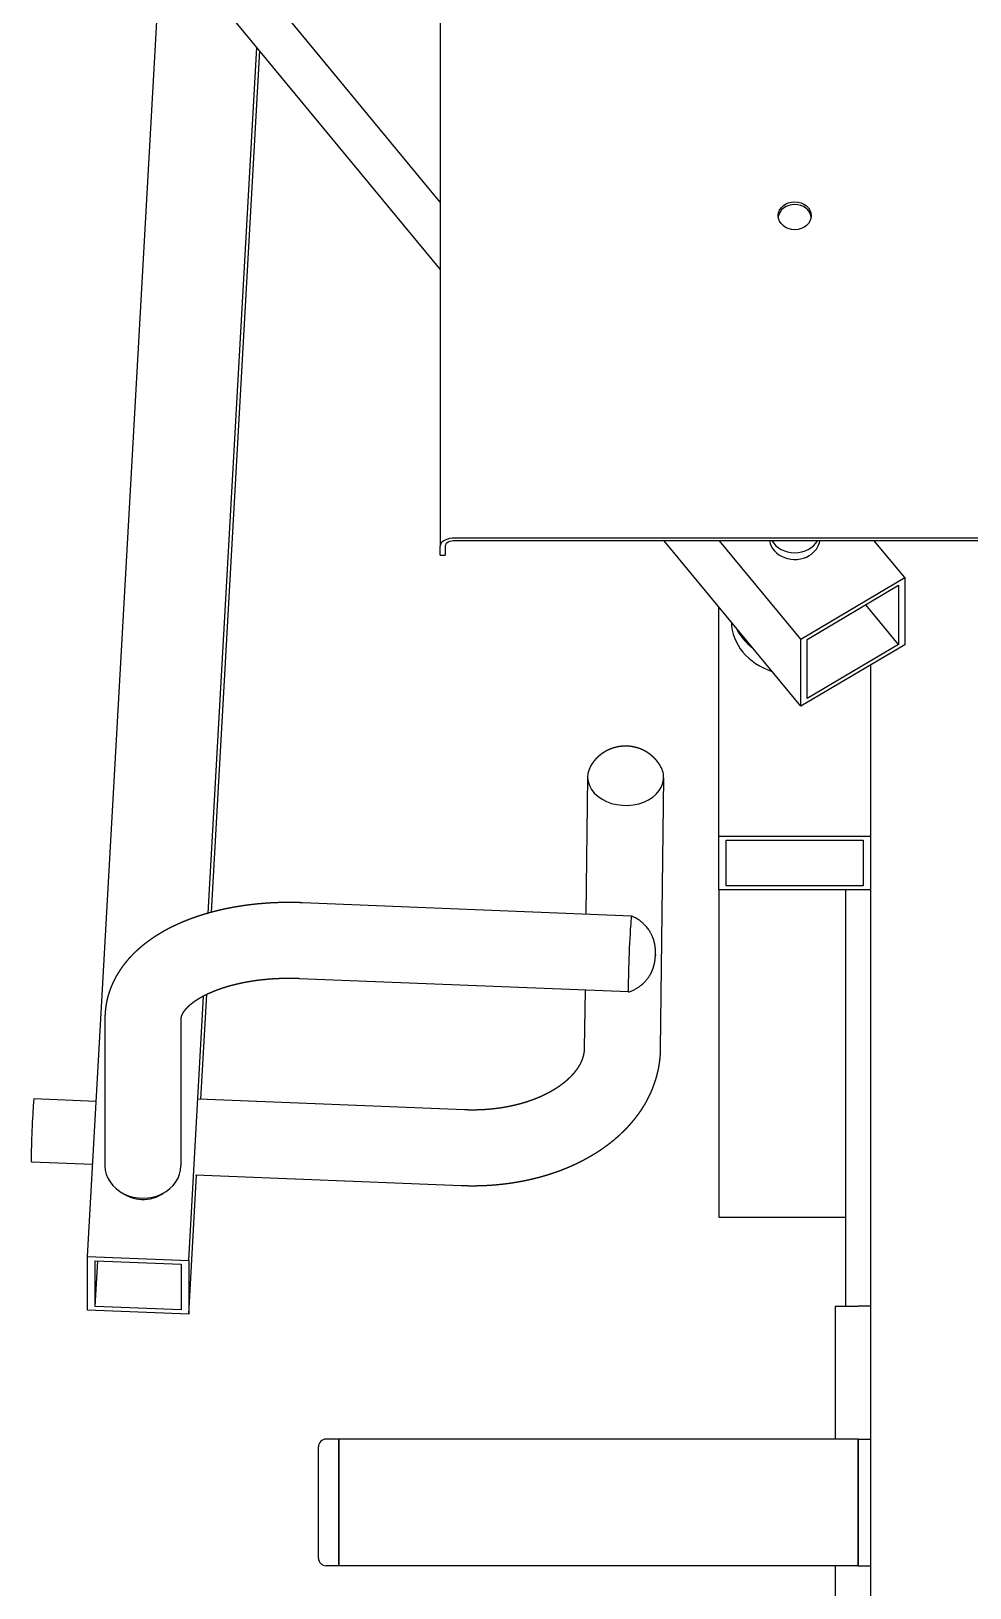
# Model space of a CAD drawing. Header units: millimetres. Extents: x -396 to 32754, y 354 to 22128.
# Drawn here: x 6240 to 6610, y 6755 to 7369 of the extents above; entities that cross this region are included whole.
import ezdxf

# ---------------------------------------------------------------- set-up
doc = ezdxf.new("R2010")
doc.units = ezdxf.units.MM
doc.layers.add('equipments', color=250, linetype='Continuous')
doc.layers.add('furniture', color=26, linetype='Continuous')

# ---------------------------------------------------------------- blocks, each defined once
blk = doc.blocks.new('Fit26')
at = {"layer": 'equipments'}
for p, q in [((-200, 1691.8), (-200, 1182.97)), ((-200, 1318.76), (-302.45, 1442.84)), ((-339.18, 902.56), (-310.07, 1420.27)), ((-200, 1292.26), (-302.45, 1416.34)), ((-291.51, 1038.05), (-272.3, 1379.82)), ((-290.3, 1038.39), (-271.18, 1378.47)), ((-194, 1186.15), (194, 1186.15)), ((-200, 1180.86), (-200, 1182.97)), ((-200, 1179.34), (-200, 1180.86)), ((-198, 1182.97), (-198, 1180.86)), ((-198, 1180.86), (-198, 1179.34)), ((194, 1185.09), (-194, 1185.09)), ((-57.54, 1119.72), (-111.52, 1185.09)), ((-57.54, 1146.21), (-89.64, 1185.09)), ((-16.58, 1170.53), (-28.6, 1185.09)), ((-200, 1179.34), (-198, 1179.34)), ((-57.54, 1146.21), (-16.58, 1170.53)), ((-16.58, 1170.53), (-16.58, 1144.04)), ((-55.08, 1146.08), (-19.04, 1167.48)), ((-19.04, 1167.48), (-19.04, 1144.17)), ((-90, 1068.5), (-90, 1159.03)), ((-19.04, 1144.17), (-31.95, 1159.81)), ((-57.54, 1119.72), (-57.54, 1146.21)), ((-16.58, 1144.04), (-57.54, 1119.72)), ((-55.08, 1122.76), (-55.08, 1146.08)), ((-19.04, 1144.17), (-55.08, 1122.76)), ((-30, 632.46), (-30, 1136.07)), ((-30, 1068.5), (-30, 1136.07)), ((-141.74, 1091.9), (-142.41, 1037.63)), ((-111.74, 1091.53), (-113.06, 984.5)), ((-90, 1068.5), (-30, 1068.5)), ((-90, 1047.3), (-90, 1068.5)), ((-87, 1066.91), (-33, 1066.91)), ((-87, 1048.89), (-87, 1066.91)), ((-33, 1066.91), (-33, 1048.89)), ((-90, 1047.3), (-90, 918)), ((-40, 1047.3), (-90, 1047.3)), ((-30, 1047.3), (-90, 1047.3)), ((-33, 1048.89), (-87, 1048.89)), ((-40, 1047.3), (-40, 923.41)), ((-124.41, 1036.9), (-254.26, 1042.15)), ((-125.62, 1006.93), (-255.47, 1012.18)), ((-299.22, 900.94), (-293.35, 1005.3)), ((-294.45, 964.59), (-292.13, 1005.92)), ((-142.78, 1007.62), (-143.06, 984.87)), ((-332.29, 996.57), (-332.29, 938.28)), ((-302.29, 996.57), (-302.29, 938.28)), ((-335.74, 963.76), (-360.31, 964.75)), ((-190.4, 960.38), (-295.28, 964.63)), ((-337.14, 938.8), (-361.32, 939.77)), ((-299.22, 879.74), (-296.14, 934.64)), ((-191.61, 930.41), (-296.49, 934.65)), ((-40, 923.41), (-40, 882.96)), ((-90, 918), (-40, 918)), ((-339.18, 881.36), (-339.18, 902.56)), ((-339.18, 902.56), (-299.22, 900.94)), ((-336.18, 882.83), (-336.18, 900.84)), ((-336.18, 900.84), (-302.22, 899.47)), ((-336.18, 882.83), (-335.17, 900.8)), ((-302.22, 899.47), (-302.22, 881.45)), ((-299.22, 900.94), (-299.22, 879.74)), ((-299.22, 879.74), (-339.18, 881.36)), ((-302.22, 881.45), (-336.18, 882.83)), ((-44, 882.96), (-35, 882.96)), ((-44, 882.96), (-44, 830.42)), ((-30, 882.96), (-35, 882.96)), ((-240, 830.42), (-245, 830.42)), ((-240, 830.42), (-240, 780.42)), ((-240, 780.42), (-240, 830.42)), ((-35, 830.42), (-240, 830.42)), ((-35, 830.42), (-35, 780.42)), ((-35, 780.42), (-35, 830.42)), ((-35, 830.42), (-30, 830.42)), ((-248, 783.42), (-248, 827.42)), ((-240, 780.42), (-245, 780.42)), ((-35, 780.42), (-240, 780.42)), ((-44, 780.42), (-44, 762.96)), ((-35, 780.42), (-30, 780.42))]:
    blk.add_line(p, q, dxfattribs=at)
for centre, start, end in [((-245, 827.42), 90.00004, 180.00004), ((-245, 783.42), 180.00004, 270.00004)]:
    blk.add_arc(centre, 3, start, end, dxfattribs=at)
blk.add_ellipse((-60, 1313.36), major_axis=(6.5, 0), ratio=0.848048, dxfattribs=at)
for centre, major_axis, ratio, start_param, end_param in [((-60, 1312.3), (-6.5, 0), 0.848048, -1.570796, -0.096282), ((-60, 1312.3), (-6.5, 0), 0.848048, -3.04531, -1.570796), ((-194, 1182.97), (-6, 0), 0.529919, -1.570796, 0), ((-194, 1182.97), (4, 0), 0.529919, 1.570796, 3.141593), ((-60, 1186.16), (10, 0), 0.848048, -3.015764, -0.959931), ((-60, 1188.81), (10, 0), 0.848048, -2.688297, -0.453296), ((-60, 1186.16), (10, 0), 0.848048, -0.959931, -0.125828), ((-60, 1153.3), (25, 0), 0.848048, -3.126058, -1.935397), ((-60, 1158.6), (25, 0), 0.848048, -2.770773, -2.290682), ((-126.74, 1091.72), (15, -0.19), 0.743249, 2.729796, 6.24545), ((-126.74, 1091.72), (15, -0.19), 0.743249, -0.037735, 0.411797), ((-125.01, 1021.92), (-0.61, -14.99), 0.025239, 3.132496, 4.154394), ((-125.01, 1021.92), (-0.61, -14.99), 0.025239, -2.128792, 0.009096), ((-360.81, 952.26), (0.51, 12.49), 0.025239, 0, 3.141593), ((-317.29, 938.28), (-15, 0), 0.848048, 0, 3.141593), ((-317.29, 935.63), (12.5, 0), 0.848048, -2.285617, -1.618443), ((-317.29, 935.63), (12.5, 0), 0.848048, -1.618443, -0.855976)]:
    blk.add_ellipse(centre, major_axis=major_axis, ratio=ratio, start_param=start_param, end_param=end_param, dxfattribs=at)
for points, knots in [([(-112.94, 1096.01), (-113.08, 1096.25), (-113.22, 1096.48), (-113.37, 1096.71), (-113.51, 1096.94), (-113.67, 1097.16), (-113.82, 1097.38), (-113.98, 1097.59), (-114.13, 1097.8), (-114.29, 1098.01), (-114.46, 1098.21), (-114.62, 1098.4), (-114.79, 1098.6), (-114.95, 1098.78), (-115.12, 1098.97), (-115.29, 1099.14), (-115.47, 1099.32), (-115.64, 1099.49), (-115.81, 1099.66), (-116.02, 1099.85), (-116.22, 1100.03), (-116.43, 1100.21), (-116.64, 1100.38), (-116.85, 1100.55), (-117.06, 1100.71), (-117.27, 1100.87), (-117.48, 1101.02), (-117.69, 1101.17), (-117.91, 1101.32), (-118.12, 1101.46), (-118.33, 1101.59), (-118.55, 1101.72), (-118.76, 1101.84), (-118.97, 1101.97), (-119.19, 1102.08), (-119.4, 1102.19), (-119.61, 1102.3), (-119.87, 1102.43), (-120.12, 1102.54), (-120.38, 1102.66), (-120.63, 1102.77), (-120.88, 1102.87), (-121.14, 1102.96), (-121.39, 1103.06), (-121.64, 1103.14), (-121.89, 1103.23), (-122.15, 1103.3), (-122.4, 1103.38), (-122.65, 1103.45), (-122.9, 1103.51), (-123.15, 1103.57), (-123.4, 1103.63), (-123.65, 1103.68), (-123.9, 1103.73), (-124.15, 1103.77), (-124.43, 1103.81), (-124.72, 1103.85), (-125, 1103.89), (-125.28, 1103.92), (-125.56, 1103.94), (-125.84, 1103.96), (-126.12, 1103.97), (-126.41, 1103.98), (-126.69, 1103.99), (-126.97, 1103.99), (-127.25, 1103.98), (-127.53, 1103.97), (-127.82, 1103.95), (-128.1, 1103.93), (-128.38, 1103.91), (-128.66, 1103.88), (-128.95, 1103.84), (-129.23, 1103.8), (-129.51, 1103.75), (-129.8, 1103.7), (-130.08, 1103.65), (-130.37, 1103.58), (-130.65, 1103.52), (-130.94, 1103.44), (-131.22, 1103.36), (-131.51, 1103.28), (-131.8, 1103.19), (-132.08, 1103.09), (-132.37, 1102.99), (-132.66, 1102.88), (-132.95, 1102.76), (-133.24, 1102.64), (-133.53, 1102.51), (-133.82, 1102.37), (-134.11, 1102.23), (-134.4, 1102.07), (-134.65, 1101.94), (-134.9, 1101.79), (-135.14, 1101.65), (-135.39, 1101.49), (-135.64, 1101.33), (-135.89, 1101.16), (-136.14, 1100.99), (-136.38, 1100.81), (-136.63, 1100.62), (-136.87, 1100.43), (-137.12, 1100.22), (-137.36, 1100.02), (-137.6, 1099.8), (-137.84, 1099.58), (-138.08, 1099.35), (-138.31, 1099.11), (-138.54, 1098.86), (-138.77, 1098.61), (-138.95, 1098.4), (-139.12, 1098.19), (-139.29, 1097.98), (-139.46, 1097.76), (-139.63, 1097.54), (-139.8, 1097.31), (-139.96, 1097.08), (-140.12, 1096.84), (-140.27, 1096.6), (-140.43, 1096.35)], [0.402608, 0.402608, 0.417541, 0.432473, 0.447406, 0.462339, 0.477272, 0.492205, 0.507138, 0.522071, 0.537003, 0.551936, 0.566869, 0.581802, 0.596735, 0.611668, 0.626601, 0.641533, 0.656466, 0.671399, 0.688856, 0.706313, 0.72377, 0.741227, 0.758684, 0.776141, 0.793598, 0.811055, 0.828513, 0.84597, 0.863427, 0.880884, 0.898341, 0.915798, 0.933255, 0.950712, 0.968169, 0.985626, 1.006366, 1.027107, 1.047847, 1.068588, 1.089328, 1.110069, 1.130809, 1.151549, 1.17229, 1.19303, 1.213771, 1.234511, 1.255252, 1.275992, 1.296733, 1.317473, 1.338214, 1.358954, 1.38241, 1.405866, 1.429321, 1.452777, 1.476233, 1.499689, 1.523145, 1.5466, 1.570056, 1.593512, 1.616968, 1.640424, 1.663879, 1.687335, 1.710791, 1.734247, 1.757703, 1.781158, 1.804541, 1.827924, 1.851307, 1.87469, 1.898072, 1.921455, 1.944838, 1.968221, 1.991604, 2.014987, 2.038369, 2.061752, 2.085135, 2.108518, 2.131901, 2.155283, 2.178666, 2.202049, 2.222146, 2.242242, 2.262339, 2.282435, 2.302532, 2.322628, 2.342725, 2.362821, 2.382918, 2.403014, 2.423111, 2.443208, 2.463304, 2.483401, 2.503497, 2.523594, 2.54369, 2.563787, 2.579469, 2.595151, 2.610833, 2.626515, 2.642197, 2.657879, 2.673561, 2.689243, 2.704925, 2.720607, 2.720607]), ([(-254.26, 1042.15), (-255.36, 1042.19), (-256.47, 1042.23), (-257.57, 1042.25), (-258.68, 1042.26), (-259.78, 1042.26), (-260.89, 1042.26), (-261.99, 1042.24), (-263.09, 1042.22), (-264.19, 1042.18), (-265.28, 1042.14), (-266.38, 1042.09), (-267.47, 1042.03), (-268.56, 1041.95), (-269.65, 1041.87), (-270.74, 1041.78), (-271.82, 1041.69), (-272.9, 1041.58), (-273.98, 1041.46), (-275.05, 1041.33), (-276.12, 1041.2), (-277.18, 1041.05), (-278.25, 1040.9), (-279.3, 1040.73), (-280.35, 1040.56), (-281.4, 1040.38), (-282.45, 1040.18), (-283.48, 1039.98), (-284.52, 1039.77), (-285.55, 1039.55), (-286.57, 1039.32), (-287.58, 1039.08), (-288.6, 1038.83), (-289.6, 1038.58), (-290.6, 1038.31), (-291.59, 1038.03), (-292.58, 1037.75), (-293.56, 1037.45), (-294.53, 1037.14), (-295.49, 1036.83), (-296.45, 1036.51), (-297.4, 1036.17), (-298.35, 1035.83), (-299.28, 1035.47), (-300.21, 1035.11), (-301.13, 1034.74), (-302.04, 1034.35), (-302.95, 1033.96), (-303.84, 1033.56), (-304.73, 1033.14), (-305.61, 1032.72), (-306.48, 1032.29), (-307.34, 1031.84), (-308.19, 1031.39), (-309.04, 1030.92), (-309.87, 1030.45), (-310.69, 1029.96), (-311.51, 1029.46), (-312.31, 1028.96), (-313.1, 1028.44), (-313.89, 1027.9), (-314.66, 1027.36), (-315.42, 1026.81), (-316.17, 1026.24), (-316.91, 1025.66), (-317.64, 1025.07), (-318.36, 1024.47), (-319.06, 1023.86), (-319.76, 1023.23), (-320.43, 1022.59), (-321.1, 1021.94), (-321.75, 1021.27), (-322.39, 1020.59), (-323.02, 1019.9), (-323.63, 1019.19), (-324.22, 1018.47), (-324.8, 1017.73), (-325.36, 1016.99), (-325.9, 1016.22), (-326.43, 1015.45), (-326.94, 1014.66), (-327.36, 1013.98), (-327.76, 1013.29), (-328.15, 1012.59), (-328.53, 1011.88), (-328.88, 1011.16), (-329.23, 1010.44), (-329.55, 1009.7), (-329.87, 1008.95), (-330.16, 1008.2), (-330.43, 1007.44), (-330.69, 1006.67), (-330.93, 1005.89), (-331.16, 1005.11), (-331.36, 1004.32), (-331.54, 1003.53), (-331.71, 1002.73), (-331.85, 1001.93), (-331.97, 1001.12), (-332.08, 1000.31), (-332.16, 999.49), (-332.19, 999.13), (-332.22, 998.76), (-332.24, 998.4), (-332.26, 998.03), (-332.28, 997.67), (-332.29, 997.3), (-332.29, 996.94), (-332.29, 996.57)], [1.570796, 1.570796, 1.586504, 1.602212, 1.61792, 1.633628, 1.649336, 1.665044, 1.680752, 1.69646, 1.712168, 1.727876, 1.743584, 1.759292, 1.775, 1.790708, 1.806416, 1.822124, 1.837832, 1.85354, 1.869248, 1.884956, 1.900664, 1.916371, 1.932079, 1.947787, 1.963495, 1.979203, 1.994911, 2.010619, 2.026327, 2.042035, 2.057743, 2.073451, 2.089159, 2.104867, 2.120575, 2.136283, 2.151991, 2.167699, 2.183407, 2.199115, 2.214823, 2.230531, 2.246239, 2.261947, 2.277655, 2.293363, 2.309071, 2.324779, 2.340487, 2.356194, 2.371902, 2.38761, 2.403318, 2.419026, 2.434734, 2.450442, 2.46615, 2.481858, 2.497566, 2.513274, 2.528982, 2.54469, 2.560398, 2.576106, 2.591814, 2.607522, 2.62323, 2.638938, 2.654646, 2.670354, 2.686062, 2.70177, 2.717478, 2.733186, 2.748894, 2.764602, 2.780309, 2.796017, 2.811725, 2.827433, 2.84076, 2.854087, 2.867413, 2.88074, 2.894067, 2.907393, 2.92072, 2.934046, 2.947373, 2.9607, 2.974026, 2.987353, 3.00068, 3.014006, 3.027333, 3.04066, 3.053986, 3.067313, 3.080639, 3.093966, 3.099919, 3.105873, 3.111826, 3.117779, 3.123733, 3.129686, 3.135639, 3.141593, 3.141593]), ([(-125.62, 1006.93), (-125.36, 1007.01), (-125.11, 1007.1), (-124.87, 1007.19), (-124.63, 1007.28), (-124.39, 1007.37), (-124.16, 1007.47), (-123.94, 1007.57), (-123.72, 1007.67), (-123.5, 1007.77), (-123.3, 1007.88), (-123.09, 1007.98), (-122.89, 1008.09), (-122.7, 1008.2), (-122.51, 1008.31), (-122.33, 1008.42), (-122.15, 1008.53), (-121.97, 1008.64), (-121.81, 1008.75), (-121.58, 1008.9), (-121.37, 1009.04), (-121.17, 1009.19), (-120.97, 1009.34), (-120.78, 1009.49), (-120.6, 1009.63), (-120.43, 1009.78), (-120.26, 1009.92), (-120.1, 1010.06), (-119.94, 1010.2), (-119.79, 1010.34), (-119.65, 1010.48), (-119.51, 1010.61), (-119.38, 1010.75), (-119.25, 1010.88), (-119.13, 1011.01), (-119.01, 1011.13), (-118.89, 1011.26), (-118.72, 1011.46), (-118.56, 1011.65), (-118.4, 1011.84), (-118.26, 1012.02), (-118.12, 1012.19), (-117.99, 1012.37), (-117.87, 1012.53), (-117.76, 1012.69), (-117.65, 1012.85), (-117.55, 1013), (-117.45, 1013.15), (-117.36, 1013.29), (-117.27, 1013.43), (-117.19, 1013.56), (-117.12, 1013.69), (-117.04, 1013.82), (-116.97, 1013.94), (-116.91, 1014.06), (-116.78, 1014.29), (-116.67, 1014.5), (-116.57, 1014.7), (-116.48, 1014.9), (-116.39, 1015.08), (-116.32, 1015.25), (-116.24, 1015.41), (-116.18, 1015.56), (-116.12, 1015.71), (-116.07, 1015.85), (-116.01, 1015.98), (-115.97, 1016.1), (-115.92, 1016.22), (-115.88, 1016.34), (-115.85, 1016.44), (-115.81, 1016.55), (-115.78, 1016.65), (-115.75, 1016.74), (-115.67, 1016.98), (-115.61, 1017.2), (-115.55, 1017.39), (-115.51, 1017.56), (-115.47, 1017.72), (-115.43, 1017.86), (-115.4, 1017.99), (-115.37, 1018.11), (-115.35, 1018.22), (-115.33, 1018.33), (-115.31, 1018.42), (-115.29, 1018.51), (-115.28, 1018.59), (-115.26, 1018.67), (-115.25, 1018.74), (-115.24, 1018.81), (-115.23, 1018.87), (-115.22, 1018.93), (-115.19, 1019.13), (-115.16, 1019.29), (-115.14, 1019.42), (-115.13, 1019.54), (-115.12, 1019.64), (-115.11, 1019.73), (-115.1, 1019.81), (-115.09, 1019.88), (-115.08, 1019.95), (-115.08, 1020.01), (-115.07, 1020.06), (-115.07, 1020.11), (-115.06, 1020.16), (-115.06, 1020.21), (-115.06, 1020.25), (-115.05, 1020.36), (-115.04, 1020.47), (-115.03, 1020.56), (-115.03, 1020.65), (-115.02, 1020.73), (-115.02, 1020.81), (-115.01, 1020.89), (-115.01, 1020.97), (-115, 1021.05), (-115, 1021.15), (-114.99, 1021.24), (-114.99, 1021.34), (-114.99, 1021.43), (-114.98, 1021.53), (-114.98, 1021.62), (-114.97, 1021.72), (-114.97, 1021.81), (-114.97, 1021.9), (-114.97, 1022), (-114.96, 1022.09), (-114.96, 1022.19), (-114.96, 1022.29), (-114.96, 1022.42), (-114.95, 1022.56), (-114.95, 1022.72), (-114.95, 1022.92), (-114.96, 1023.2), (-114.98, 1023.65), (-114.99, 1023.81), (-115, 1024), (-115.02, 1024.25), (-115.05, 1024.57), (-115.11, 1025.01), (-115.15, 1025.28), (-115.21, 1025.62), (-115.29, 1026.04), (-115.42, 1026.57), (-115.61, 1027.26), (-115.69, 1027.52), (-115.78, 1027.8), (-115.9, 1028.11), (-116.03, 1028.46), (-116.19, 1028.85), (-116.38, 1029.28), (-116.62, 1029.77), (-116.91, 1030.31), (-117.05, 1030.55), (-117.2, 1030.8), (-117.37, 1031.06), (-117.55, 1031.34), (-117.75, 1031.63), (-117.97, 1031.93), (-118.21, 1032.25), (-118.48, 1032.58), (-118.78, 1032.92), (-118.96, 1033.13), (-119.16, 1033.34), (-119.36, 1033.55), (-119.58, 1033.76), (-119.81, 1033.98), (-120.06, 1034.2), (-120.32, 1034.43), (-120.59, 1034.65), (-120.88, 1034.88), (-121.09, 1035.04), (-121.32, 1035.21), (-121.55, 1035.37), (-121.8, 1035.54), (-122.05, 1035.7), (-122.31, 1035.86), (-122.58, 1036.02), (-122.86, 1036.17), (-123.15, 1036.33), (-123.45, 1036.48), (-123.76, 1036.62), (-124.08, 1036.77), (-124.4, 1036.9)], [1.579893, 1.579893, 1.5804, 1.580906, 1.581413, 1.58192, 1.582427, 1.582934, 1.583441, 1.583948, 1.584455, 1.584962, 1.585469, 1.585976, 1.586483, 1.58699, 1.587497, 1.588004, 1.588511, 1.589018, 1.5897, 1.590382, 1.591065, 1.591747, 1.592429, 1.593112, 1.593794, 1.594477, 1.595159, 1.595841, 1.596524, 1.597206, 1.597888, 1.598571, 1.599253, 1.599936, 1.600618, 1.6013, 1.602404, 1.603507, 1.604611, 1.605714, 1.606818, 1.607921, 1.609025, 1.610128, 1.611232, 1.612335, 1.613439, 1.614542, 1.615645, 1.616749, 1.617852, 1.618956, 1.620059, 1.621163, 1.623395, 1.625627, 1.62786, 1.630092, 1.632324, 1.634556, 1.636789, 1.639021, 1.641253, 1.643485, 1.645718, 1.64795, 1.650182, 1.652414, 1.654647, 1.656879, 1.659111, 1.661343, 1.667504, 1.673665, 1.679825, 1.685986, 1.692147, 1.698307, 1.704468, 1.710629, 1.71679, 1.72295, 1.729111, 1.735272, 1.741432, 1.747593, 1.753754, 1.759914, 1.766075, 1.772236, 1.795133, 1.81803, 1.840927, 1.863824, 1.88672, 1.909617, 1.932514, 1.955411, 1.978308, 2.001205, 2.024102, 2.046999, 2.069896, 2.092793, 2.11569, 2.184288, 2.252886, 2.321483, 2.390081, 2.458679, 2.527277, 2.595875, 2.664473, 2.733071, 2.817477, 2.901884, 2.98629, 3.070696, 3.155103, 3.239509, 3.323915, 3.407438, 3.490961, 3.574483, 3.658006, 3.741529, 3.825052, 3.929165, 4.033278, 4.137392, 4.241505, 4.345618, 4.449732, 4.475088, 4.500444, 4.5258, 4.551156, 4.576512, 4.58919, 4.601868, 4.614546, 4.627224, 4.639903, 4.643864, 4.647826, 4.651788, 4.65575, 4.659712, 4.663674, 4.667636, 4.671598, 4.673217, 4.674836, 4.676455, 4.678074, 4.679693, 4.681313, 4.682932, 4.684551, 4.68617, 4.687103, 4.688035, 4.688968, 4.6899, 4.690833, 4.691765, 4.692697, 4.69363, 4.694562, 4.695234, 4.695906, 4.696577, 4.697249, 4.69792, 4.698592, 4.699263, 4.699935, 4.700606, 4.701278, 4.70195, 4.702621, 4.703293, 4.703293]), ([(-115.01, 1021.67), (-115.01, 1021.67), (-115.01, 1021.67), (-115.01, 1021.66), (-115.01, 1021.65), (-115.01, 1021.64), (-115.01, 1021.63), (-115.02, 1021.61), (-115.02, 1021.59), (-115.02, 1021.57), (-115.02, 1021.54), (-115.02, 1021.52), (-115.02, 1021.49), (-115.02, 1021.46), (-115.02, 1021.44), (-115.02, 1021.41), (-115.02, 1021.39), (-115.02, 1021.38), (-115.02, 1021.37), (-115.02, 1021.36), (-115.02, 1021.35), (-115.02, 1021.35)], [5.642413, 5.642413, 5.645108, 5.69849, 5.751872, 5.80788, 5.863889, 5.925283, 5.986677, 6.054983, 6.123288, 6.197911, 6.272534, 6.350073, 6.427611, 6.502759, 6.577907, 6.64631, 6.714712, 6.77544, 6.836167, 6.891396, 6.923958, 6.923958]), ([(-255.47, 1012.18), (-256.26, 1012.21), (-257.05, 1012.23), (-257.83, 1012.25), (-258.62, 1012.26), (-259.4, 1012.26), (-260.19, 1012.26), (-260.97, 1012.25), (-261.75, 1012.24), (-262.53, 1012.22), (-263.31, 1012.2), (-264.08, 1012.16), (-264.85, 1012.13), (-265.62, 1012.08), (-266.39, 1012.03), (-267.15, 1011.98), (-267.91, 1011.92), (-268.67, 1011.85), (-269.42, 1011.78), (-270.17, 1011.7), (-270.92, 1011.61), (-271.64, 1011.53), (-272.37, 1011.43), (-273.09, 1011.33), (-273.81, 1011.23), (-274.52, 1011.12), (-275.22, 1011), (-275.92, 1010.88), (-276.61, 1010.76), (-277.3, 1010.62), (-277.98, 1010.49), (-278.66, 1010.35), (-279.33, 1010.2), (-279.99, 1010.05), (-280.65, 1009.9), (-281.3, 1009.74), (-281.94, 1009.57), (-282.57, 1009.4), (-283.2, 1009.23), (-283.81, 1009.05), (-284.42, 1008.87), (-285, 1008.69), (-285.57, 1008.51), (-286.14, 1008.33), (-286.69, 1008.14), (-287.24, 1007.95), (-287.78, 1007.75), (-288.31, 1007.55), (-288.83, 1007.35), (-289.34, 1007.15), (-289.84, 1006.94), (-290.34, 1006.73), (-290.82, 1006.52), (-291.3, 1006.31), (-291.76, 1006.09), (-292.22, 1005.87), (-292.67, 1005.65), (-293.1, 1005.43), (-293.53, 1005.21), (-293.94, 1004.99), (-294.35, 1004.76), (-294.72, 1004.55), (-295.09, 1004.34), (-295.45, 1004.12), (-295.79, 1003.91), (-296.13, 1003.69), (-296.46, 1003.48), (-296.77, 1003.27), (-297.08, 1003.05), (-297.38, 1002.84), (-297.67, 1002.63), (-297.94, 1002.42), (-298.21, 1002.21), (-298.47, 1002), (-298.72, 1001.79), (-298.96, 1001.59), (-299.18, 1001.39), (-299.4, 1001.19), (-299.61, 1000.99), (-299.81, 1000.8), (-300, 1000.61), (-300.18, 1000.42), (-300.36, 1000.23), (-300.52, 1000.05), (-300.67, 999.87), (-300.82, 999.69), (-300.96, 999.52), (-301.08, 999.36), (-301.2, 999.2), (-301.31, 999.04), (-301.42, 998.89), (-301.51, 998.75), (-301.6, 998.6), (-301.68, 998.47), (-301.75, 998.34), (-301.82, 998.21), (-301.88, 998.09), (-301.93, 997.98), (-301.98, 997.87), (-302.03, 997.77), (-302.07, 997.67), (-302.1, 997.59), (-302.12, 997.51), (-302.15, 997.44), (-302.17, 997.37), (-302.19, 997.3), (-302.21, 997.24), (-302.22, 997.17), (-302.24, 997.11), (-302.25, 997.06), (-302.26, 997), (-302.27, 996.94), (-302.27, 996.89), (-302.28, 996.84), (-302.29, 996.78), (-302.29, 996.73), (-302.29, 996.68), (-302.29, 996.62), (-302.29, 996.57)], [1.570796, 1.570796, 1.585252, 1.599708, 1.614164, 1.62862, 1.643076, 1.657531, 1.671987, 1.686443, 1.700899, 1.715355, 1.729811, 1.744267, 1.758722, 1.773178, 1.787634, 1.80209, 1.816546, 1.831002, 1.845458, 1.859913, 1.874164, 1.888414, 1.902665, 1.916915, 1.931165, 1.945416, 1.959666, 1.973917, 1.988167, 2.002417, 2.016668, 2.030918, 2.045169, 2.059419, 2.07367, 2.08792, 2.10217, 2.116421, 2.130671, 2.144922, 2.158624, 2.172326, 2.186029, 2.199731, 2.213434, 2.227136, 2.240839, 2.254541, 2.268244, 2.281946, 2.295649, 2.309351, 2.323053, 2.336756, 2.350458, 2.364161, 2.377863, 2.391566, 2.405268, 2.418971, 2.431957, 2.444944, 2.457931, 2.470918, 2.483905, 2.496892, 2.509878, 2.522865, 2.535852, 2.548839, 2.561826, 2.574812, 2.587799, 2.600786, 2.613773, 2.62676, 2.639746, 2.652733, 2.66572, 2.678707, 2.691891, 2.705076, 2.71826, 2.731445, 2.744629, 2.757813, 2.770998, 2.784182, 2.797366, 2.810551, 2.823735, 2.83692, 2.850104, 2.863288, 2.876473, 2.889657, 2.902842, 2.916026, 2.92921, 2.942395, 2.953461, 2.964528, 2.975595, 2.986661, 2.997728, 3.008794, 3.019861, 3.030927, 3.041994, 3.05306, 3.064127, 3.075193, 3.08626, 3.097326, 3.108393, 3.11946, 3.130526, 3.141593, 3.141593]), ([(-113.06, 984.5), (-113.08, 983.65), (-113.12, 982.8), (-113.17, 981.95), (-113.24, 981.11), (-113.32, 980.26), (-113.43, 979.42), (-113.55, 978.58), (-113.68, 977.74), (-113.83, 976.91), (-114, 976.07), (-114.19, 975.25), (-114.39, 974.42), (-114.6, 973.6), (-114.84, 972.78), (-115.08, 971.97), (-115.35, 971.17), (-115.63, 970.36), (-115.92, 969.57), (-116.23, 968.78), (-116.55, 967.99), (-116.91, 967.18), (-117.28, 966.37), (-117.67, 965.57), (-118.07, 964.77), (-118.48, 963.98), (-118.91, 963.21), (-119.36, 962.43), (-119.82, 961.67), (-120.29, 960.92), (-120.78, 960.17), (-121.28, 959.43), (-121.8, 958.7), (-122.33, 957.98), (-122.87, 957.27), (-123.42, 956.56), (-123.99, 955.87), (-124.56, 955.18), (-125.15, 954.51), (-125.75, 953.84), (-126.36, 953.18), (-127.07, 952.45), (-127.79, 951.73), (-128.52, 951.02), (-129.27, 950.32), (-130.03, 949.64), (-130.8, 948.97), (-131.58, 948.3), (-132.38, 947.66), (-133.19, 947.02), (-134.01, 946.39), (-134.84, 945.78), (-135.68, 945.18), (-136.53, 944.59), (-137.4, 944.01), (-138.27, 943.44), (-139.16, 942.89), (-140.05, 942.35), (-140.96, 941.82), (-141.87, 941.3), (-142.8, 940.8), (-143.74, 940.3), (-144.68, 939.82), (-145.64, 939.34), (-146.6, 938.89), (-147.57, 938.44), (-148.55, 938), (-149.54, 937.58), (-150.53, 937.17), (-151.54, 936.77), (-152.55, 936.38), (-153.56, 936), (-154.59, 935.64), (-155.62, 935.29), (-156.66, 934.95), (-157.7, 934.62), (-158.75, 934.31), (-159.81, 934), (-160.87, 933.71), (-161.94, 933.43), (-163.01, 933.16), (-164.09, 932.91), (-165.17, 932.66), (-166.26, 932.43), (-167.35, 932.21), (-168.45, 932.01), (-169.55, 931.81), (-170.65, 931.63), (-171.76, 931.46), (-172.87, 931.3), (-173.99, 931.15), (-175.11, 931.01), (-176.23, 930.89), (-177.35, 930.78), (-178.48, 930.68), (-179.6, 930.59), (-180.73, 930.52), (-181.87, 930.45), (-183, 930.4), (-184.13, 930.37), (-185.27, 930.34), (-185.85, 930.33), (-186.42, 930.32), (-187, 930.32), (-187.57, 930.32), (-188.15, 930.32), (-188.73, 930.33), (-189.31, 930.34), (-189.88, 930.35), (-190.46, 930.37), (-191.04, 930.39), (-191.61, 930.41)], [0.00828, 0.00828, 0.021499, 0.034719, 0.047938, 0.061158, 0.074378, 0.087597, 0.100817, 0.114036, 0.127256, 0.140475, 0.153695, 0.166914, 0.180134, 0.193353, 0.206573, 0.219792, 0.233012, 0.246231, 0.259451, 0.272671, 0.286537, 0.300403, 0.314269, 0.328136, 0.342002, 0.355868, 0.369734, 0.383601, 0.397467, 0.411333, 0.4252, 0.439066, 0.452932, 0.466798, 0.480665, 0.494531, 0.508397, 0.522264, 0.53613, 0.549996, 0.565655, 0.581314, 0.596973, 0.612632, 0.628291, 0.643951, 0.65961, 0.675269, 0.690928, 0.706587, 0.722246, 0.737905, 0.753564, 0.769223, 0.784882, 0.800541, 0.8162, 0.83186, 0.847519, 0.863178, 0.878886, 0.894594, 0.910302, 0.92601, 0.941717, 0.957425, 0.973133, 0.988841, 1.004549, 1.020257, 1.035965, 1.051673, 1.067381, 1.083089, 1.098797, 1.114505, 1.130213, 1.145921, 1.161629, 1.177337, 1.193045, 1.208753, 1.224461, 1.240169, 1.255877, 1.271585, 1.287293, 1.303001, 1.318709, 1.334417, 1.350125, 1.365832, 1.38154, 1.397248, 1.412956, 1.428664, 1.444372, 1.46008, 1.475788, 1.491496, 1.499458, 1.50742, 1.515382, 1.523343, 1.531305, 1.539267, 1.547229, 1.555191, 1.563153, 1.571114, 1.579076, 1.579076]), ([(-143.06, 984.87), (-143.07, 984.56), (-143.08, 984.26), (-143.1, 983.96), (-143.13, 983.65), (-143.17, 983.35), (-143.21, 983.05), (-143.26, 982.74), (-143.32, 982.44), (-143.39, 982.13), (-143.46, 981.83), (-143.54, 981.52), (-143.63, 981.21), (-143.73, 980.9), (-143.83, 980.59), (-143.95, 980.27), (-144.07, 979.96), (-144.2, 979.64), (-144.34, 979.32), (-144.49, 979), (-144.65, 978.67), (-144.82, 978.35), (-145, 978.02), (-145.19, 977.69), (-145.39, 977.36), (-145.6, 977.02), (-145.83, 976.69), (-146.06, 976.35), (-146.3, 976.01), (-146.56, 975.67), (-146.83, 975.33), (-147.1, 974.99), (-147.39, 974.64), (-147.7, 974.3), (-148.01, 973.96), (-148.34, 973.61), (-148.67, 973.27), (-149.02, 972.93), (-149.38, 972.58), (-149.76, 972.24), (-150.14, 971.9), (-150.51, 971.58), (-150.89, 971.26), (-151.28, 970.95), (-151.68, 970.64), (-152.1, 970.32), (-152.52, 970.02), (-152.95, 969.71), (-153.39, 969.4), (-153.85, 969.1), (-154.31, 968.8), (-154.78, 968.5), (-155.26, 968.21), (-155.75, 967.92), (-156.26, 967.63), (-156.77, 967.35), (-157.29, 967.07), (-157.82, 966.79), (-158.36, 966.52), (-158.9, 966.25), (-159.46, 965.99), (-160.01, 965.74), (-160.56, 965.49), (-161.12, 965.25), (-161.69, 965.01), (-162.27, 964.78), (-162.85, 964.55), (-163.45, 964.33), (-164.05, 964.12), (-164.65, 963.9), (-165.26, 963.7), (-165.88, 963.49), (-166.51, 963.3), (-167.14, 963.11), (-167.78, 962.92), (-168.43, 962.74), (-169.08, 962.57), (-169.73, 962.4), (-170.4, 962.24), (-171.06, 962.09), (-171.73, 961.94), (-172.42, 961.79), (-173.11, 961.66), (-173.8, 961.52), (-174.5, 961.4), (-175.2, 961.28), (-175.91, 961.17), (-176.62, 961.06), (-177.33, 960.97), (-178.05, 960.87), (-178.77, 960.79), (-179.49, 960.71), (-180.22, 960.64), (-180.95, 960.58), (-181.68, 960.52), (-182.42, 960.47), (-183.16, 960.43), (-183.89, 960.39), (-184.63, 960.36), (-185.38, 960.34), (-186.12, 960.33), (-186.6, 960.32), (-187.07, 960.32), (-187.55, 960.32), (-188.02, 960.32), (-188.5, 960.33), (-188.97, 960.34), (-189.45, 960.35), (-189.92, 960.37), (-190.4, 960.38)], [0.00828, 0.00828, 0.023988, 0.039696, 0.055404, 0.071112, 0.08682, 0.102528, 0.118236, 0.133944, 0.149652, 0.165359, 0.181067, 0.196775, 0.212483, 0.228191, 0.243899, 0.259607, 0.275315, 0.291023, 0.306731, 0.322439, 0.338147, 0.353855, 0.369563, 0.385271, 0.400979, 0.416687, 0.432395, 0.448103, 0.463811, 0.479519, 0.495227, 0.510935, 0.526643, 0.542351, 0.558059, 0.573767, 0.589475, 0.605182, 0.62089, 0.636598, 0.651231, 0.665864, 0.680497, 0.69513, 0.709763, 0.724396, 0.739029, 0.753662, 0.768295, 0.782928, 0.797561, 0.812194, 0.826827, 0.84146, 0.856093, 0.870726, 0.885359, 0.899992, 0.914625, 0.929258, 0.943389, 0.957521, 0.971652, 0.985784, 0.999915, 1.014046, 1.028178, 1.042309, 1.05644, 1.070572, 1.084703, 1.098835, 1.112966, 1.127097, 1.141229, 1.15536, 1.169491, 1.183623, 1.197754, 1.211886, 1.226155, 1.240424, 1.254694, 1.268963, 1.283233, 1.297502, 1.311771, 1.326041, 1.34031, 1.35458, 1.368849, 1.383118, 1.397388, 1.411657, 1.425927, 1.440196, 1.454465, 1.468735, 1.483004, 1.497274, 1.506363, 1.515452, 1.524541, 1.53363, 1.542719, 1.551809, 1.560898, 1.569987, 1.579076, 1.579076])]:
    blk.add_open_spline(points, degree=1, knots=knots, dxfattribs=at)

msp = doc.modelspace()

# ---------------------------------------------------------------- block references
at = {"layer": 'furniture'}
msp.add_blockref('Fit26', (6601.06, 5982.82), dxfattribs=at)

doc.saveas('drawing.dxf')
